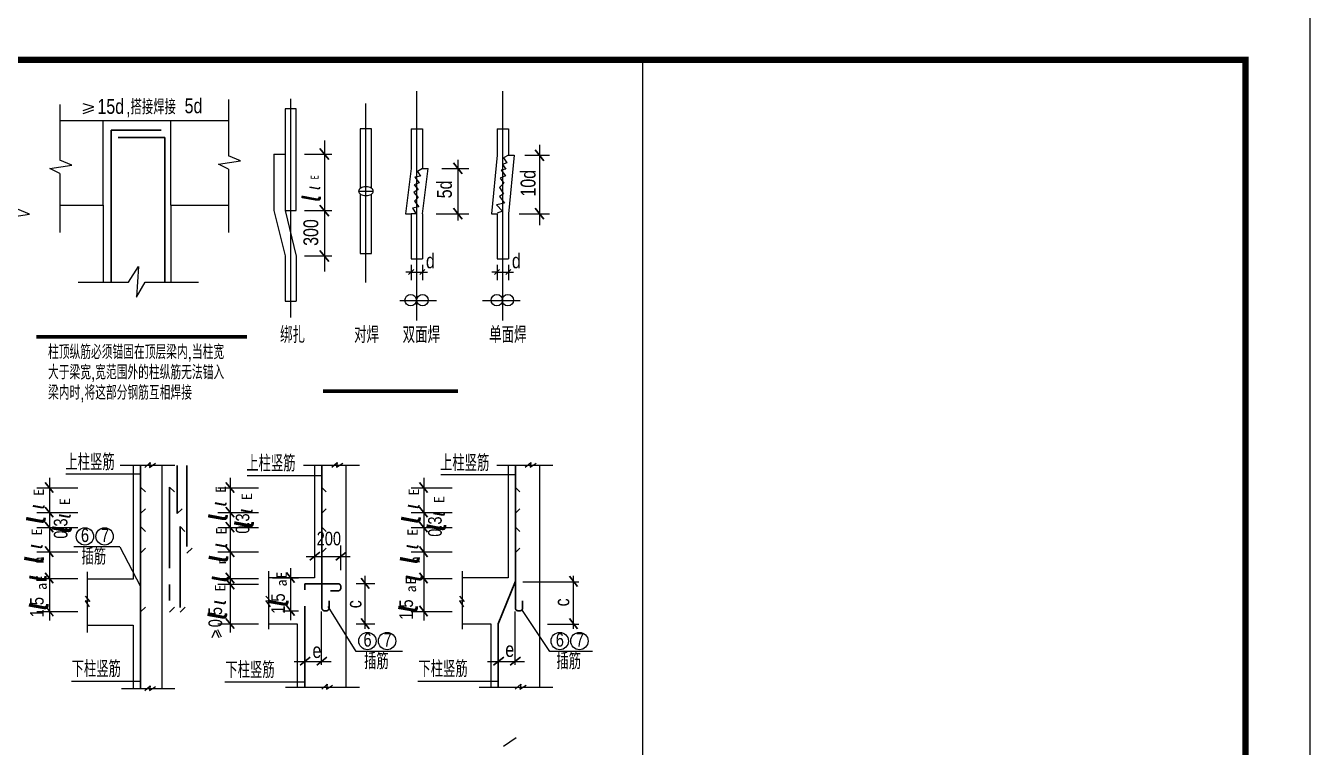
# Model space of a CAD drawing. Extents: x 299218 to 746073, y -331171 to -40619.
# Drawn here: x 440238 to 460052, y -143523 to -132397 of the extents above; entities that cross this region are included whole.
import ezdxf
from ezdxf.enums import TextEntityAlignment as Align

# ---------------------------------------------------------------- set-up
doc = ezdxf.new("R2010")
doc.units = 0
doc.header["$LTSCALE"] = 1000
doc.header["$MEASUREMENT"] = 0
doc.linetypes.add('CENTER', pattern=[2, 1.25, -0.25, 0.25, -0.25])
doc.layers.add('1', color=1, linetype='CENTER', lineweight=30)
for name, color, linetype in [('14', 2, 'Continuous'), ('2', 7, 'Continuous'), ('3', 3, 'Continuous'), ('_0', 7, 'Continuous'), ('DIM_SYMB', 3, 'Continuous'), ('LP2', 2, 'Continuous'), ('PUB_DIM', 3, 'Continuous'), ('PUB_TITLE', 4, 'Continuous'), ('ZB2', 3, 'Continuous'), ('柱线', 2, 'Continuous')]:
    doc.layers.add(name, color=color, linetype=linetype)
doc.styles.add('-宋体', font='', dxfattribs={"width": 0.8})
doc.styles.add('GS_Rein', font='GS_TXT.shx', dxfattribs={"width": 0.7, "bigfont": 'GS_HZTXT.shx'})
doc.styles.add('WMF-宋体0', font='')
doc.styles.get('-宋体').set_extended_font_data('SimSun')
doc.styles.get('WMF-宋体0').set_extended_font_data('SimSun')

# ---------------------------------------------------------------- blocks, each defined once
blk = doc.blocks.new('21')
at = {"color": 7, "style": 'WMF-宋体0'}
blk.add_text('ι', height=400, rotation=350, dxfattribs=at).set_placement((187212, -120479))
for s, p in [('a', (187568, -120476)), ('E', (187688, -120476))]:
    blk.add_text(s, height=160, dxfattribs=at).set_placement(p)
blk = doc.blocks.new('A$C30D65830')
at = {"color": 7, "style": 'WMF-宋体0'}
for height, p in [(500, (-461, -101)), (300, (-154, -92))]:
    blk.add_text('ι', height=height, rotation=350, dxfattribs=at).set_placement(p)
blk.add_text('E', height=200, dxfattribs=at).set_placement((134, -97))
blk = doc.blocks.new('弘吉车间2')
at = {"layer": '14'}
blk.add_lwpolyline([(-9300, 0), (0, 0), (0, 40000), (-9300, 40000)], close=True, dxfattribs=at)

msp = doc.modelspace()

# ---------------------------------------------------------------- linework, layer by layer
for p, q in [((443364.7, -133536.3, -2616.3), (443364.7, -134402.8, -2616.3)), ((440766.8, -133611.9, -2616.3), (440766.8, -134468.7, -2616.3)), ((440952, -134547.9, -2616.3), (440766.8, -134468.7, -2616.3)), ((443211, -134534.2, -2616.3), (443549.9, -134482.1, -2616.3)), ((443549.9, -134482.1, -2616.3), (443364.7, -134402.8, -2616.3)), ((440613.1, -134600, -2616.3), (440952, -134547.9, -2616.3)), ((440766.8, -134676.7, -2616.3), (440613.1, -134600, -2616.3)), ((440766.8, -134676.7, -2616.3), (440766.8, -135587.1, -2616.3)), ((443364.7, -134610.9, -2616.3), (443211, -134534.2, -2616.3)), ((443364.7, -134610.9, -2616.3), (443364.7, -135584.2, -2616.3)), ((439956.5, -135356.1, -2616.3), (440295.4, -135304.1, -2616.3)), ((440295.4, -135304.1, -2616.3), (440110.2, -135224.8, -2616.3)), ((441823.3, -136352.2, -2616.3), (441980.6, -136110.8, -2616.3)), ((441980.6, -136110.8, -2616.3), (441949.1, -136582, -2616.3)), ((441046.3, -136352.2, -2616.3), (441823.3, -136352.2, -2616.3)), ((441949.1, -136582, -2616.3), (442078.9, -136352.2, -2616.3)), ((442078.9, -136352.2, -2616.3), (442904.7, -136352.2, -2616.3)), ((442074.8, -139207.6), (442158.8, -139134)), ((442158.8, -139134), (442148.3, -139207.6)), ((442148.3, -139207.6), (442242.9, -139144.5)), ((444959.4, -139205.8), (445043.5, -139132.2)), ((445043.5, -139132.2), (445032.9, -139205.8)), ((445032.9, -139205.8), (445127.5, -139142.7)), ((447943.7, -139205.8), (448027.8, -139132.2)), ((448027.8, -139132.2), (448017.3, -139205.8)), ((448017.3, -139205.8), (448111.8, -139142.7)), ((441153.3, -141191.4), (441226.9, -141275.5)), ((441226.9, -141275.5), (441153.3, -141265)), ((441153.3, -141265), (441216.3, -141359.5)), ((443944.3, -141191.4), (444017.9, -141275.5)), ((444017.9, -141275.5), (443944.3, -141265)), ((443944.3, -141265), (444007.4, -141359.5)), ((446928.6, -141191.4), (447002.2, -141275.5)), ((447002.2, -141275.5), (446928.6, -141265)), ((446928.6, -141265), (446991.7, -141359.5)), ((443112.4, -141827.6), (443165, -141716.2)), ((443165, -141716.2), (443219.7, -141829.6)), ((443197.4, -141706.1), (443252.1, -141819.5)), ((442074.8, -142647.3), (442158.8, -142573.7)), ((442158.8, -142573.7), (442148.3, -142647.3)), ((442148.3, -142647.3), (442242.9, -142584.2)), ((444804.3, -142625.3), (444888.4, -142551.7)), ((444888.4, -142551.7), (444877.8, -142625.3)), ((444877.8, -142625.3), (444972.4, -142562.2)), ((447788.6, -142625.3), (447872.7, -142551.7)), ((447872.7, -142551.7), (447862.2, -142625.3)), ((447862.2, -142625.3), (447956.7, -142562.2))]:
    msp.add_line(p, q)
at = {"layer": '1', "color": 6}
for p, q in [((441559, -134008, -2616.3), (442329.6, -134008, -2616.3)), ((441666.1, -134121.4, -2616.3), (442383.1, -134121.4, -2616.3)), ((444777.3, -134291.8, -5232.6), (444912.2, -134460.6, -5232.6)), ((448095.6, -134309.7, -5232.6), (448230.5, -134478.5, -5232.6)), ((446835.8, -134513.2, -5232.6), (446970.8, -134681.9, -5232.6)), ((444777.3, -135163.9, -5232.6), (444912.2, -135332.7, -5232.6)), ((446835.8, -135210.8, -5232.6), (446970.8, -135379.6, -5232.6)), ((448095.6, -135210.8, -5232.6), (448230.5, -135379.6, -5232.6)), ((444777.3, -135861.6, -5232.6), (444912.2, -136030.3, -5232.6)), ((446142.5, -136235), (446222.5, -136155)), ((446397, -136155), (446317, -136235)), ((447468.2, -136235), (447548.2, -136155)), ((447722.6, -136155), (447642.6, -136235)), ((442574.4, -139176.1), (442574.4, -139919.1)), ((442725.3, -139176.1), (442725.3, -140531.1)), ((440537.6, -139439.6), (440662.9, -139596.4)), ((443326, -139439.6), (443451.3, -139596.4)), ((446310.3, -139439.6), (446435.6, -139596.4)), ((442011.3, -139510.9), (442086.2, -139585.8)), ((442457.4, -139510.9), (442457.4, -141438.3)), ((442457.4, -139510.9), (442532.3, -139585.8)), ((444807.6, -139518.8), (444874.6, -139585.8)), ((447792, -139518.8), (447858.9, -139585.8)), ((440537.6, -139820.3), (440662.9, -139977)), ((442011.3, -139919.1), (442086.2, -139844.2)), ((442574.4, -139919.1), (442649.3, -139844.2)), ((443326, -139820.3), (443451.3, -139977)), ((444807.6, -139911.1), (444874.6, -139844.2)), ((446310.3, -139820.3), (446435.6, -139977)), ((447792, -139911.1), (447858.9, -139844.2)), ((440537.6, -140049.4), (440662.9, -140206.1)), ((443326, -140049.4), (443451.3, -140206.1)), ((446310.3, -140049.4), (446435.6, -140206.1)), ((442011.3, -140119.6), (442086.2, -140194.5)), ((442619.4, -140119.6), (442619.4, -141438.3)), ((442619.4, -140119.6), (442694.3, -140194.5)), ((444807.6, -140127.6), (444874.6, -140194.5)), ((447792, -140127.6), (447858.9, -140194.5)), ((440537.6, -140427.9), (440662.9, -140584.7)), ((442011.3, -140527.8), (442086.2, -140452.9)), ((442725.3, -140531.1), (442803.5, -140452.9)), ((443326, -140427.9), (443451.3, -140584.7)), ((444807.6, -140519.8), (444874.6, -140452.9)), ((446310.3, -140427.9), (446435.6, -140584.7)), ((447792, -140519.8), (447858.9, -140452.9)), ((444776.3, -140514.2), (444619.6, -140639.5)), ((445179, -140514.2), (445022.3, -140639.5)), ((440537.6, -140835), (440662.9, -140991.8)), ((443326, -140835), (443451.3, -140991.8)), ((444258.6, -140827), (444383.9, -140983.7)), ((446310.3, -140835), (446435.6, -140991.8)), ((443326, -140925.9), (443451.3, -141082.6)), ((445056.8, -141001), (444541.7, -141001)), ((444541.7, -142595.6), (444541.7, -141001)), ((445097.3, -141069.5), (445097.3, -141041.5)), ((445410.2, -140916.7), (445535.5, -141073.4)), ((447526.1, -141619.8), (447792, -140959.4)), ((448623.4, -140885.9), (448748.7, -141042.6)), ((444918.4, -141376.9), (444918.4, -141262.2)), ((444938.8, -141110), (445056.8, -141110)), ((447902.7, -141376.9), (447902.7, -141262.2)), ((442011.3, -141435), (442086.2, -141360.1)), ((442457.4, -141438.3), (442535.6, -141360.1)), ((442619.4, -141438.3), (442697.6, -141360.1)), ((444258.6, -141335.4), (444383.9, -141492.1)), ((444848.1, -141417.4), (444877.9, -141417.4)), ((446310.3, -141343.4), (446435.6, -141500.2)), ((447832.5, -141417.4), (447862.2, -141417.4)), ((443326, -141536), (443451.3, -141692.8)), ((445410.2, -141538.6), (445535.5, -141695.3)), ((447526.1, -142595.6), (447526.1, -141619.8)), ((448623.4, -141538.6), (448748.7, -141695.3)), ((444626.4, -142132.8), (444469.7, -142258.2)), ((444885, -142132.8), (444728.3, -142258.2)), ((447610.7, -142132.8), (447454, -142258.2)), ((447869.3, -142132.8), (447712.6, -142258.2))]:
    msp.add_line(p, q, dxfattribs=at)
at = {"layer": '1', "color": 6, "linetype": 'ByBlock'}
for p, q in [((441559, -134008, -2616.3), (441559, -136352.2, -2616.3)), ((442383.1, -136352.2, -2616.3), (442383.1, -134121.4, -2616.3)), ((442008, -139176.1), (442008, -142617.8)), ((444807.6, -139176.1), (444807.6, -141376.9)), ((447792, -139176.1), (447792, -141376.9))]:
    msp.add_line(p, q, dxfattribs=at)
at = {"layer": '1', "color": 6}
for centre, start, end in [((445056.8, -141041.5), 0, 90), ((445056.8, -141069.5), 270, 0), ((444848.1, -141376.9), 180, 270), ((444877.9, -141376.9), 270, 0), ((447832.5, -141376.9), 180, 270), ((447862.2, -141376.9), 270, 0)]:
    msp.add_arc(centre, 40.5, start, end, dxfattribs=at)
at = {"layer": '2', "color": 2, "ltscale": 15}
for p, q in [((444325.4, -136898, -5232.6), (444325.4, -133523.4, -5232.6)), ((446269.7, -136940.9, -5232.6), (446269.7, -133408.6, -5232.6)), ((447595.4, -136940.9, -5232.6), (447595.4, -133408.6, -5232.6)), ((444238.2, -133678.5, -5232.6), (444238.2, -135248.3, -5232.6)), ((444412.6, -133678.5, -5232.6), (444238.2, -133678.5, -5232.6)), ((444412.6, -135248.3, -5232.6), (444412.6, -133678.5, -5232.6)), ((445486.1, -136356.8, -5232.6), (445486.1, -133594.5, -5232.6)), ((440766.8, -133856.3, -2616.3), (443364.7, -133856.3, -2616.3)), ((441430.8, -135164.5, -2616.3), (441430.8, -133856.3, -2616.3)), ((442477.3, -135164.5, -2616.3), (442477.3, -133856.3, -2616.3)), ((445398.9, -133989.5, -5232.6), (445398.9, -134905, -5232.6)), ((445573.3, -133989.5, -5232.6), (445398.9, -133989.5, -5232.6)), ((445573.3, -134905, -5232.6), (445573.3, -133989.5, -5232.6)), ((446182.5, -133987.1, -5232.6), (446182.5, -134597.5, -5232.6)), ((446182.5, -133987.1, -5232.6), (446357, -133987.1, -5232.6)), ((446357, -133987.1, -5232.6), (446357, -134597.5, -5232.6)), ((447508.2, -133987.1, -5232.6), (447508.2, -134394.1, -5232.6)), ((447508.2, -133987.1, -5232.6), (447682.6, -133987.1, -5232.6)), ((447682.6, -133987.1, -5232.6), (447682.6, -134394.1, -5232.6)), ((444844.7, -134166.9, -5232.6), (444844.7, -136188, -5232.6)), ((448163.1, -134235.1, -5232.6), (448163.1, -135474.8, -5232.6)), ((444063.8, -134376.2, -5232.6), (444063.8, -135245.4, -5232.6)), ((444063.8, -134376.2, -5232.6), (444238.2, -134376.2, -5232.6)), ((444537.5, -134376.2, -5232.6), (444962.6, -134376.2, -5232.6)), ((446903.3, -134464.7, -5232.6), (446903.3, -135398.3, -5232.6)), ((447508.2, -134394.1, -5232.6), (447421, -135295.2, -5232.6)), ((447660.2, -134509.2, -5232.6), (447592.3, -134539.4, -5232.6)), ((447682.6, -134394.1, -5232.6), (447607.4, -134433.9, -5232.6)), ((447607.4, -134433.9, -5232.6), (447660.2, -134509.2, -5232.6)), ((447769.8, -134394.1, -5232.6), (447682.6, -135295.2, -5232.6)), ((447682.6, -134394.1, -5232.6), (447769.8, -134394.1, -5232.6)), ((447938.3, -134394.1, -5232.6), (448316.2, -134394.1, -5232.6)), ((446182.5, -134597.5, -5232.6), (446095.3, -135295.2, -5232.6)), ((446328.6, -134716.4, -5232.6), (446240.8, -134733.9, -5232.6)), ((446357, -134597.5, -5232.6), (446280.3, -134646.2, -5232.6)), ((446280.3, -134646.2, -5232.6), (446328.6, -134716.4, -5232.6)), ((446357, -135295.2, -5232.6), (446444.2, -134597.5, -5232.6)), ((446357, -134597.5, -5232.6), (446444.2, -134597.5, -5232.6)), ((446658.6, -134597.5, -5232.6), (447071.8, -134597.5, -5232.6)), ((447637.6, -134712.7, -5232.6), (447554.6, -134750.3, -5232.6)), ((447645.1, -134607.2, -5232.6), (447569.7, -134622.2, -5232.6)), ((447569.7, -134622.2, -5232.6), (447637.6, -134712.7, -5232.6)), ((447592.3, -134539.4, -5232.6), (447645.1, -134607.2, -5232.6)), ((446293.5, -134922.6, -5232.6), (446223.2, -134970.9, -5232.6)), ((446306.7, -134817.3, -5232.6), (446227.6, -134852.4, -5232.6)), ((446227.6, -134852.4, -5232.6), (446293.5, -134922.6, -5232.6)), ((446240.8, -134733.9, -5232.6), (446306.7, -134817.3, -5232.6)), ((447615, -134825.7, -5232.6), (447547.1, -134893.5, -5232.6)), ((447547.1, -134893.5, -5232.6), (447607.4, -134991.4, -5232.6)), ((447554.6, -134750.3, -5232.6), (447615, -134825.7, -5232.6)), ((445372.7, -134948.8, -5232.6), (445599.4, -134948.8, -5232.6)), ((445398.9, -134992.6, -5232.6), (445398.9, -135908.1, -5232.6)), ((445573.3, -135908.1, -5232.6), (445573.3, -134992.6, -5232.6)), ((446223.2, -134970.9, -5232.6), (446293.5, -135045.5, -5232.6)), ((446293.5, -135045.5, -5232.6), (446236.4, -135102.6, -5232.6)), ((446236.4, -135102.6, -5232.6), (446302.3, -135190.3, -5232.6)), ((447607.4, -134991.4, -5232.6), (447547.1, -135029.1, -5232.6)), ((447547.1, -135029.1, -5232.6), (447622.5, -135134.6, -5232.6)), ((440766.8, -135164.5, -2616.3), (441430.8, -135164.5, -2616.3)), ((441430.8, -135164.5, -2616.3), (441430.8, -136352.2, -2616.3)), ((442477.3, -135164.5, -2616.3), (442477.3, -136352.2, -2616.3)), ((442477.3, -135164.5, -2616.3), (443364.7, -135164.5, -2616.3)), ((442520.9, -135164.5, -2616.3), (443364.7, -135164.5, -2616.3)), ((444063.8, -135245.4, -5232.6), (444238.2, -135946, -5232.6)), ((444238.2, -135248.3, -5232.6), (444412.6, -135948.9, -5232.6)), ((444238.2, -135248.3, -5232.6), (444412.6, -135248.3, -5232.6)), ((444537.5, -135248.3, -5232.6), (444962.6, -135248.3, -5232.6)), ((446095.3, -135295.2, -5232.6), (446182.5, -135295.2, -5232.6)), ((446182.5, -135295.2, -5232.6), (446182.5, -135992.9, -5232.6)), ((446262.7, -135300, -5232.6), (446183.7, -135300, -5232.6)), ((446302.3, -135190.3, -5232.6), (446205.7, -135207.9, -5232.6)), ((446205.7, -135207.9, -5232.6), (446262.7, -135300, -5232.6)), ((446357, -135295.2, -5232.6), (446357, -135992.9, -5232.6)), ((446571.4, -135295.2, -5232.6), (447071.8, -135295.2, -5232.6)), ((447421, -135295.2, -5232.6), (447508.2, -135295.2, -5232.6)), ((447622.5, -135134.6, -5232.6), (447501.9, -135157.2, -5232.6)), ((447501.9, -135157.2, -5232.6), (447592.3, -135255.2, -5232.6)), ((447508.2, -135295.2, -5232.6), (447508.2, -135992.9, -5232.6)), ((447592.3, -135255.2, -5232.6), (447509.4, -135285.3, -5232.6)), ((447682.6, -135295.2, -5232.6), (447682.6, -135992.9, -5232.6)), ((447851.1, -135295.2, -5232.6), (448316.2, -135295.2, -5232.6)), ((445398.9, -135908.1, -5232.6), (445573.3, -135908.1, -5232.6)), ((444238.2, -135946, -5232.6), (444238.2, -136643.6, -5232.6)), ((444412.6, -135946, -5232.6), (444412.6, -136643.6, -5232.6)), ((444537.5, -135946, -5232.6), (444962.6, -135946, -5232.6)), ((446182.5, -135992.9, -5232.6), (446357, -135992.9, -5232.6)), ((447508.2, -135992.9, -5232.6), (447682.6, -135992.9, -5232.6)), ((444238.2, -136643.6, -5232.6), (444412.6, -136643.6, -5232.6)), ((446008.9, -136632.3, -5232.6), (446574.9, -136632.3, -5232.6)), ((447283.1, -136632.3, -5232.6), (447866.2, -136632.3, -5232.6))]:
    msp.add_line(p, q, dxfattribs=at)
at = {"layer": '2'}
for p, q in [((442539.6, -139176.1), (441694, -139176.1)), ((441897.2, -139176.1), (441897.2, -140932.3)), ((442341.1, -142617.8), (442341.1, -139176.1)), ((445384.3, -139176.1), (444520.8, -139176.1)), ((444693.2, -139176.1), (444693.2, -140910.1)), ((445181.4, -142595.6), (445181.4, -139176.1)), ((448368.6, -139176.1), (447505.1, -139176.1)), ((447677.5, -139176.1), (447677.5, -140910.1)), ((448165.7, -142595.6), (448165.7, -139176.1)), ((440604.1, -139370.2), (440604.1, -141568.9)), ((442008, -139313.1), (440855.5, -139313.1)), ((443326, -139439.6), (443451.3, -139596.4)), ((443392.5, -139370.2), (443392.5, -141568.9)), ((443392.5, -139370.2), (443392.5, -141753.1)), ((444807.6, -139335), (443655.2, -139335)), ((446310.3, -139439.6), (446435.6, -139596.4)), ((446376.8, -139370.2), (446376.8, -141568.9)), ((446376.8, -139370.2), (446376.8, -141568.9)), ((447792, -139324.1), (446639.5, -139324.1)), ((440411, -139522.8), (441041.6, -139522.8)), ((443199.4, -139522.8), (443829.9, -139522.8)), ((443199.4, -139522.8), (443829.9, -139522.8)), ((446183.7, -139522.8), (446814.3, -139522.8)), ((446183.7, -139522.8), (446814.3, -139522.8)), ((440411, -139903.4), (441041.6, -139903.4)), ((443199.4, -139903.4), (443829.9, -139903.4)), ((446183.7, -139903.4), (446814.3, -139903.4)), ((440411, -140132.5), (441041.6, -140132.5)), ((443199.4, -140132.5), (443829.9, -140132.5)), ((446183.7, -140132.5), (446814.3, -140132.5)), ((441691.5, -140434), (440980.3, -140434)), ((441691.5, -140434), (442008, -141041.8)), ((443326, -140427.9), (443451.3, -140584.7)), ((445095.9, -140410.5), (445095.9, -140791.2)), ((446310.3, -140427.9), (446435.6, -140584.7)), ((440411, -140511.1), (441041.6, -140511.1)), ((443199.4, -140511.1), (443829.9, -140511.1)), ((443199.4, -140511.1), (443829.9, -140511.1)), ((444565.3, -140580.6), (445241.5, -140580.6)), ((446183.7, -140511.1), (446814.3, -140511.1)), ((446183.7, -140511.1), (446814.3, -140511.1)), ((441184.8, -140817.5), (441184.8, -141754.4)), ((443326, -140835), (443451.3, -140991.8)), ((443984.1, -140806.9), (443984.1, -141701.5)), ((444258.6, -140827), (444383.9, -140983.7)), ((444325, -140762.9), (444325, -141560.9)), ((446310.3, -140835), (446435.6, -140991.8)), ((446968.5, -140806.9), (446968.5, -141701.5)), ((440411, -140918.2), (441041.6, -140918.2)), ((441897.2, -140932.3), (441184.8, -140932.3)), ((443199.4, -140918.2), (443829.9, -140918.2)), ((443199.4, -140918.2), (443829.9, -140918.2)), ((443199.4, -141009), (443829.9, -141009)), ((443199.4, -141009), (443829.9, -141009)), ((443326, -140925.9), (443451.3, -141082.6)), ((444693.2, -140910.1), (443984.1, -140910.1)), ((444046.9, -140910.1), (444446.6, -140910.1)), ((444046.9, -140910.1), (444446.6, -140910.1)), ((445622.1, -140999.8), (445336.9, -140999.8)), ((445476.6, -141695.6), (445476.6, -140878.7)), ((446183.7, -140918.2), (446814.3, -140918.2)), ((446183.7, -140918.2), (446814.3, -140918.2)), ((447677.5, -140910.1), (446968.5, -140910.1)), ((447908, -140969), (448772, -140969)), ((448689.9, -141695.6), (448689.9, -140878.7)), ((440411, -141426.6), (441041.6, -141426.6)), ((440537.6, -141343.4), (440662.9, -141500.2)), ((444206.9, -141418.5), (444446.6, -141418.5)), ((444206.9, -141418.5), (444446.6, -141418.5)), ((444258.6, -141335.4), (444383.9, -141492.1)), ((444801.9, -142250.2), (444801.9, -141426.6)), ((445337.7, -142046.8), (444902.1, -141351.6)), ((446183.7, -141426.6), (446814.3, -141426.6)), ((446183.7, -141426.6), (446814.3, -141426.6)), ((446310.3, -141343.4), (446435.6, -141500.2)), ((447786.2, -142250.2), (447786.2, -141426.6)), ((448323.6, -142046.8), (447892.4, -141399.3)), ((441184.8, -141642), (441897.2, -141642)), ((441897.2, -141642), (441897.2, -142617.8)), ((443199.4, -141619.2), (443829.9, -141619.2)), ((443199.4, -141619.2), (443829.9, -141619.2)), ((443984.1, -141619.2), (444427.3, -141619.2)), ((444427.3, -141619.2), (444427.3, -142595.6)), ((445622.1, -141621.7), (445336.9, -141621.7)), ((446968.5, -141619.2), (447411.6, -141619.2)), ((447411.6, -141619.2), (447411.6, -142595.6)), ((448287.7, -141621.7), (448772, -141621.7)), ((446048.9, -142046.8), (445337.7, -142046.8)), ((448978.3, -142046.8), (448323.6, -142046.8)), ((444378.5, -142199.3), (444947.5, -142199.3)), ((447362.8, -142199.3), (447931.8, -142199.3)), ((442008, -142506.4), (440945, -142506.4)), ((441714.1, -142617.8), (442539.6, -142617.8)), ((444541.7, -142517.4), (443309.8, -142517.4)), ((444246.5, -142595.6), (445384.3, -142595.6)), ((447526.1, -142506.5), (446285.5, -142506.5)), ((447230.9, -142595.6), (448368.6, -142595.6))]:
    msp.add_line(p, q, dxfattribs=at)
at = {"layer": '2', "color": 2, "ltscale": 15, "elevation": -5232.6}
msp.add_lwpolyline([(445372.7, -134948.8, 0.1509731), (445380.2, -134973.1, 0.1070074), (445405.9, -134997.4, 0.0748851), (445440.7, -135011.9, 0.0615879), (445486.1, -135017.6, 0.0615879), (445531.5, -135011.9, 0.0748851), (445566.2, -134997.4, 0.1070074), (445592, -134973.1, 0.1509731), (445599.4, -134948.8, 0.1509731), (445592, -134924.6, 0.1070074), (445566.2, -134900.2, 0.0748851), (445531.5, -134885.7, 0.0615879), (445486.1, -134880.1, 0.0615879), (445440.7, -134885.7, 0.0748851), (445405.9, -134900.2, 0.1070074), (445380.2, -134924.6, 0.1509731)], format="xyb", close=True, dxfattribs=at)
at = {"layer": '2', "color": 2, "ltscale": 15}
for centre in [(446176.7, -136629.8, -5232.6), (446359.8, -136629.8, -5232.6), (447504.5, -136629.8, -5232.6), (447674.1, -136629.8, -5232.6)]:
    msp.add_circle(centre, 88.2, dxfattribs=at)
at = {"layer": '2'}
for centre in [(441152.4, -140271.3), (441455.6, -140271.3), (445509.8, -141884.1), (445813, -141884.1), (448476.1, -141884.1), (448779.3, -141884.1)]:
    msp.add_circle(centre, 133.7, dxfattribs=at)
at = {"layer": 'DIM_SYMB', "const_width": 56}
for points in [[(440400.2, -137192), (443652.5, -137192)], [(444823.5, -138030.6), (446904.9, -138030.6)]]:
    msp.add_lwpolyline(points, dxfattribs=at)
at = {"layer": 'DIM_SYMB', "color": 7}
msp.add_lwpolyline([(447801.1, -143378.6), (447610.2, -143510.7)], dxfattribs=at)
at = {"layer": 'LP2'}
for p, q in [((441287.7, -133650.2, -2616.3), (441122.6, -133604.3, -2616.3)), ((441122.6, -133705.3, -2616.3), (441287.7, -133650.2, -2616.3)), ((441123.7, -133749.6, -2616.3), (441288.8, -133694.5, -2616.3))]:
    msp.add_line(p, q, dxfattribs=at)
at = {"layer": 'PUB_DIM'}
for p, q in [((446182.5, -136083.8), (446182.5, -136322.5)), ((446357, -136083.8), (446357, -136322.5)), ((447508.2, -136083.8), (447508.2, -136322.5)), ((447682.6, -136083.8), (447682.6, -136322.5)), ((446182.5, -136195), (446102.5, -136195)), ((446182.5, -136195), (446357, -136195)), ((446357, -136195), (446437, -136195)), ((447508.2, -136195), (447428.2, -136195)), ((447508.2, -136195), (447682.6, -136195)), ((447682.6, -136195), (447762.6, -136195))]:
    msp.add_line(p, q, dxfattribs=at)
at = {"layer": 'PUB_TITLE'}
msp.add_lwpolyline([(385751.6, -173922.2), (460051.6, -173922.2), (460051.6, -131922.2), (385751.6, -131922.2)], close=True, dxfattribs=at)
at = {"layer": 'PUB_TITLE', "const_width": 100}
msp.add_lwpolyline([(388251.6, -172922.2), (459051.6, -172922.2), (459051.6, -132922.2), (388251.6, -132922.2)], close=True, dxfattribs=at)

# ---------------------------------------------------------------- block references
at = {"xscale": 0.8000000000465661, "yscale": 0.8000000000465661, "zscale": 0.8000000000465661, "rotation": 90}
for p in [(440442.2, -139752), (443249.4, -139709.5), (443651.2, -139818.5), (446226.3, -139747.9), (446618, -139865.2), (440845.3, -139895.7), (440412.8, -140364.6), (443258.4, -140348.9), (446207.8, -140369.5), (443239.9, -141229)]:
    msp.add_blockref('A$C30D65830', p, dxfattribs=at)
at = {"rotation": 90}
for p in [(323789, -328610.9), (320087.1, -328665), (325783.8, -328702.6)]:
    msp.add_blockref('21', p, dxfattribs=at)
at = {"layer": '_0'}
msp.add_blockref('弘吉车间2', (459051.6, -172922.2), dxfattribs=at)

# ---------------------------------------------------------------- texts
at = {"color": 7, "style": '-宋体', "width": 0.8}
for s, height, rotation, p in [('E', 120, 90, (444755.3, -134768.5)), ('ι', 218.9, 80, (444769.2, -134946)), ('ι', 400, 80, (444771.3, -135145))]:
    msp.add_text(s, height=height, rotation=rotation, dxfattribs=at).set_placement(p)
at = {"color": 7, "style": 'WMF-宋体0'}
for s, height, rotation, p in [('n', 150, 90, (440513.8, -140688)), ('n', 150, 90, (443328.7, -140699.3)), ('n', 150, 90, (446319.5, -140686)), ('ι', 350, 80, (440536.9, -141005.4)), ('ι', 350, 80, (443351.8, -141016.7)), ('ι', 350, 80, (446342.6, -141003.4))]:
    msp.add_text(s, height=height, rotation=rotation, dxfattribs=at).set_placement(p)
at = {"layer": '2', "color": 2, "ltscale": 15, "style": 'GS_Rein', "width": 0.8}
for s, p in [('10d', (448101.8, -135031.4, -5232.6)), ('5d', (446811.4, -135058.2, -5232.6)), ('300', (444751, -135791.1, -5232.6))]:
    msp.add_text(s, height=230, rotation=90, dxfattribs=at).set_placement(p)
for s, height, p in [('d', 230, (446412.1, -136137.1, -5232.6)), ('d', 230, (447737.7, -136137.1, -5232.6)), ('上柱竖筋', 250, (440851, -139251, -10465.2)), ('上柱竖筋', 250, (443640.2, -139270.1, -10465.2)), ('上柱竖筋', 250, (446628.9, -139264.1, -10465.2)), ('200', 210, (444727, -140409.3)), ('插筋', 250, (441099.5, -140706.1, -10465.2)), ('e', 230, (444661.6, -142145.4)), ('插筋', 250, (445456.9, -142318.9, -10465.2)), ('e', 230, (447635.2, -142129.2)), ('插筋', 250, (448423.2, -142318.9, -10465.2)), ('下柱竖筋', 250, (440946.2, -142439.7, -10465.2)), ('下柱竖筋', 250, (443318.2, -142454.2, -10465.2)), ('下柱竖筋', 250, (446295.6, -142439, -10465.2))]:
    msp.add_text(s, height=height, dxfattribs=at).set_placement(p)
for s, height, p in [('绑扎', 252.91, (444353.6, -137290, -5232.6)), ('对焊', 252.91, (445495.5, -137290, -5232.6)), ('双面焊', 252.91, (446341.4, -137290, -5232.6)), ('单面焊', 252.91, (447674.4, -137290, -5232.6)), ('6', 210, (441153.3, -140357.8)), ('7', 210, (441462.4, -140357.8)), ('6', 210, (445510.7, -141970.6)), ('7', 210, (445819.8, -141970.6)), ('6', 210, (448477, -141970.6)), ('7', 210, (448786.1, -141970.6))]:
    msp.add_text(s, height=height, dxfattribs=at).set_placement(p, align=Align.CENTER)
for s, height, p in [('0.3 ', 210, (440882.3, -140119.1, -12419.9)), ('0.3 ', 210, (443688.2, -140042, -12419.9)), ('0.3 ', 210, (446655, -140088.7, -12419.9)), ('c', 230, (445416.4, -141317.2, -12419.9)), ('c', 230, (448622.5, -141288.1, -12419.9))]:
    msp.add_text(s, height=height, rotation=90, dxfattribs=at).set_placement(p, align=Align.CENTER)
at = {"layer": '3', "color": 2, "style": 'GS_Rein', "width": 0.8}
for s, p in [('15d', (441345.4, -133756.2, -2616.3)), ('5d', (442689.8, -133746.9, -2616.3))]:
    msp.add_text(s, height=230, dxfattribs=at).set_placement(p)
at = {"layer": 'ZB2', "style": 'GS_Rein', "width": 0.8}
for s, height, p in [(',搭接焊接', 230, (441787.7, -133765.1, -2616.3)), ('柱顶纵筋必须锚固在顶层梁内,当柱宽', 218.025, (440583.1, -137537.2, -2616.3)), ('大于梁宽,宽范围外的柱纵筋无法锚入', 218.025, (440583.1, -137850.3, -2616.3)), ('梁内时,将这部分钢筋互相焊接', 218.025, (440583.1, -138163.4, -2616.3))]:
    msp.add_text(s, height=height, dxfattribs=at).set_placement(p)
at = {"layer": '柱线', "color": 0, "style": 'GS_Rein', "width": 0.8}
for s, p in [('1.5', (440515.4, -141518.6)), ('1.5', (444236.3, -141463.1)), ('1.5', (446212.1, -141556.2)), ('0.5', (443267.3, -141672))]:
    msp.add_text(s, height=210, rotation=90, dxfattribs=at).set_placement(p)

doc.saveas('drawing.dxf')
